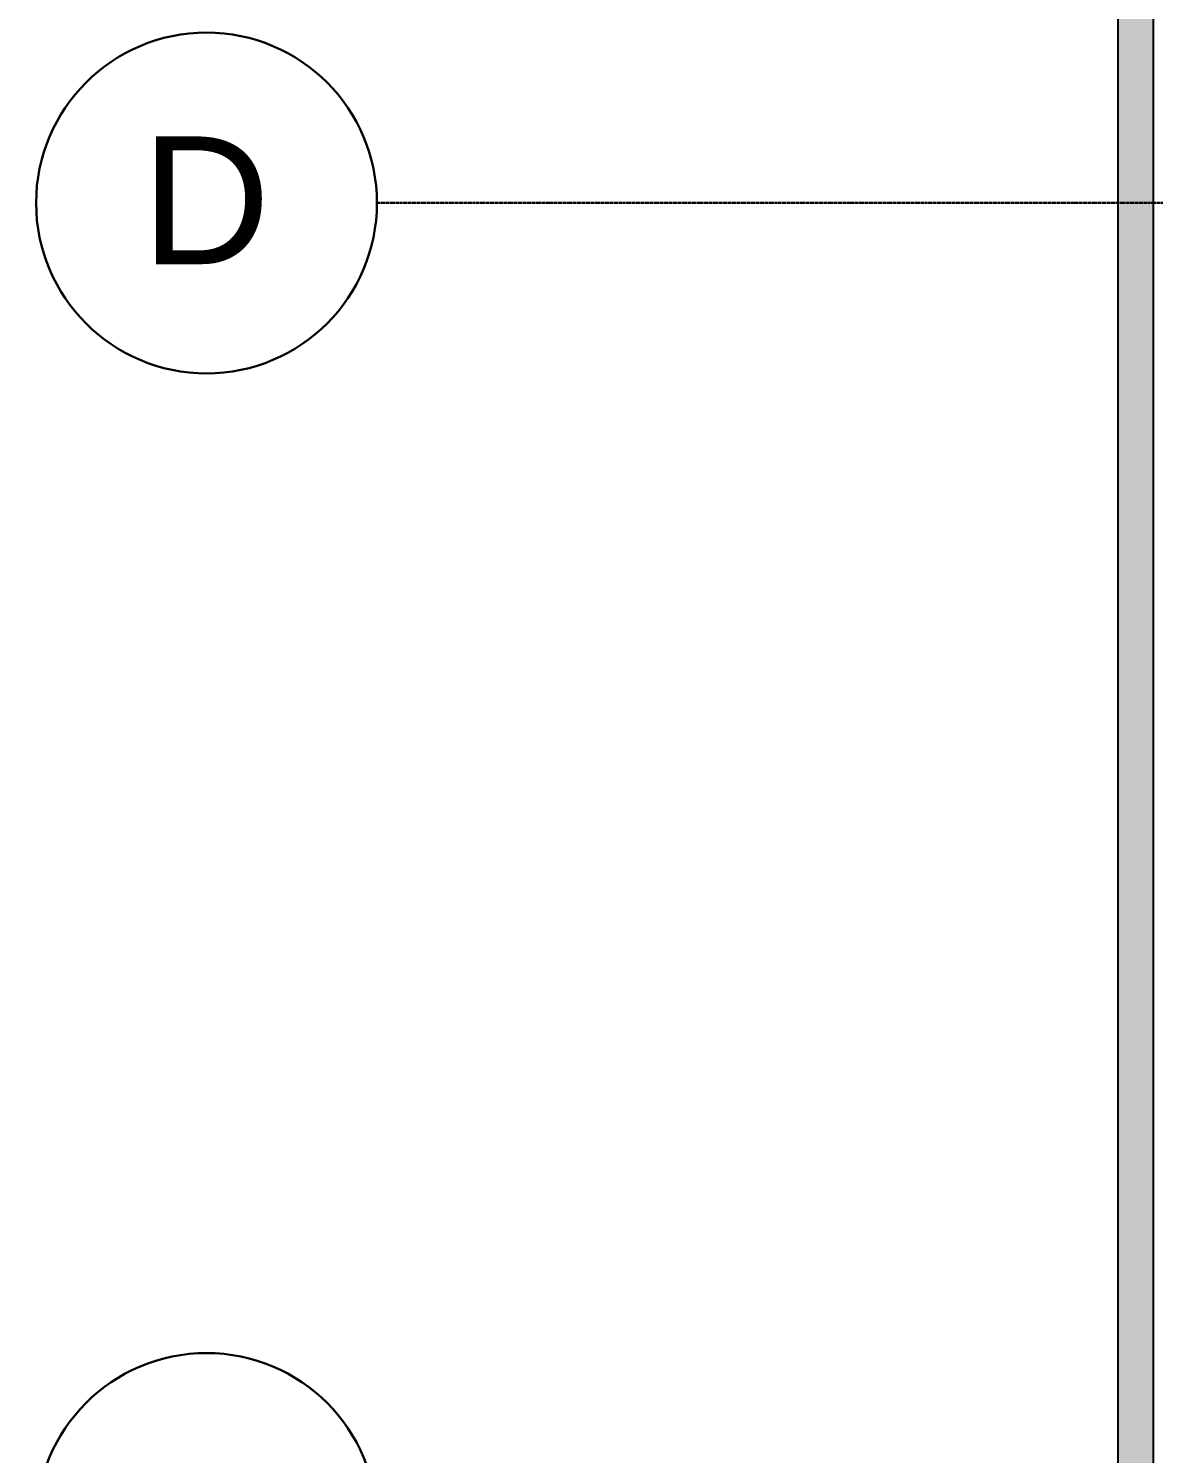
# Model space of a CAD drawing. Header units: inches. Extents: x -19229 to -222, y -6301 to 12387.
# Drawn here: x -4136.2 to -3819.3, y 10486.9 to 10888.4 of the extents above; entities that cross this region are included whole.
import ezdxf

# ---------------------------------------------------------------- set-up
doc = ezdxf.new("R2010")
doc.units = ezdxf.units.IN
doc.header["$MEASUREMENT"] = 0
doc.linetypes.add('Grid Line 1_2_', pattern=[0.875, 0.5, -0.125, 0.125, -0.125])
for name, color, linetype, lineweight in [('A-WALL-PATT', 111, 'Continuous', 25), ('S-FNDN', 32, 'Continuous', 9), ('S-GRID', 1, 'Continuous', 9), ('S-GRID-IDEN', 1, 'Continuous', 30)]:
    doc.layers.add(name, color=color, linetype=linetype, lineweight=lineweight)
doc.styles.add('Arial_1', font='arial.ttf', dxfattribs={"height": 36})

# ---------------------------------------------------------------- blocks, each defined once
blk = doc.blocks.new('Grid - Grid Head - Circle-1738874-SLAB ON GROUND JOINTS')
at = {"layer": 'S-GRID-IDEN'}
for start, end in [(360, 180), (180, 360)]:
    blk.add_arc((0, 0), 0.25, start, end, dxfattribs=at)

msp = doc.modelspace()

# ---------------------------------------------------------------- hatches: boundary and pattern name
at = {"layer": 'A-WALL-PATT', "lineweight": 9}
h = msp.add_hatch(dxfattribs=at)
h.set_pattern_fill('FP_1', color=256, style=0, pattern_type=2)
h.set_pattern_definition([(50, (0, 0), (55.0854, -4.81984), [5.76, -63.36]), (355, (0, 0), (-10.6557, 57.76853), [4.608, -50.688]), (100.451, (4.59, -0.4), (44.42947, 52.94866), [4.895, -53.848]), (46.184, (0, 15.36), (81.96444, -12.71212), [8.64, -95.04]), (96.636, (6.83, 14.3), (71.7815, 74.8124), [7.343, -80.772]), (351.184, (0, 15.36), (71.78195, 74.81243), [6.912, -76.032]), (21, (7.68, 11.52), (45.84207, -30.92146), [5.76, -63.36]), (326, (7.68, 11.52), (18.68706, 55.69148), [4.608, -50.688]), (71.451, (11.5, 8.943), (64.5289, 24.7701), [4.895, -53.848]), (37.5, (0, 0), (0.933895, 25.566816), [2.534, -47.539, 2.534, -48.922, -50.88]), (37.5, (0, 0), (0.933895, 25.566816), [-101.53, 2.534, -48.346]), (7.5, (0, 0), (20.20404, 30.2913), [2.534, -26.803, 2.534, -46.387, -19.392]), (7.5, (0, 0), (20.20404, 30.2913), [-78.259, 2.534, -16.858]), (327.5, (-17.126, 0), (40.997785, -1.732403), [2.534, -16.666, 2.534, -57.37, -79.488]), (327.5, (-17.126, 0), (40.997785, -1.732403), [-79.104, 2.534, -76.954]), (317.5, (-24.806, 0), (44.78888, 7.68784), [2.534, -22.426, 2.534, -37.248, -56.448]), (317.5, (-24.806, 0), (44.78888, 7.68784), [-64.742, 2.534, -53.914])])
h.paths.add_polyline_path([(-3819.32374, 9901.1894), (-3829.32374, 9901.1894), (-3829.32374, 11544.1894), (-3819.32374, 11544.1894)], flags=0)

# ---------------------------------------------------------------- linework, layer by layer
at = {"layer": 'S-FNDN', "lineweight": 25}
for p, q in [((-3829.32374, 12087.1894), (-3829.32374, 9899.1894)), ((-3819.32374, 9901.1894), (-3819.32374, 11544.1894))]:
    msp.add_line(p, q, dxfattribs=at)
at = {"layer": 'S-GRID', "linetype": 'Grid Line 1_2_', "lineweight": 30}
msp.add_line((-1777.2452, 10839.1894), (-4038.05123, 10839.1894), dxfattribs=at)

# ---------------------------------------------------------------- block references
at = {"layer": 'S-GRID-IDEN', "xscale": 191.9999999999999, "yscale": 191.9999999999999, "zscale": 191.9999999999999, "rotation": 89.99999999999986}
for p in [(-4086.05123, 10839.1894), (-4086.05123, 10467.1894)]:
    msp.add_blockref('Grid - Grid Head - Circle-1738874-SLAB ON GROUND JOINTS', p, dxfattribs=at)

# ---------------------------------------------------------------- texts
at = {"layer": 'S-GRID-IDEN', "lineweight": 9, "insert": (-4104.37593, 10857.95103), "char_height": 36, "width": 44.238, "attachment_point": 1, "style": 'Arial_1'}
msp.add_mtext('D', dxfattribs=at)

doc.saveas('drawing.dxf')
